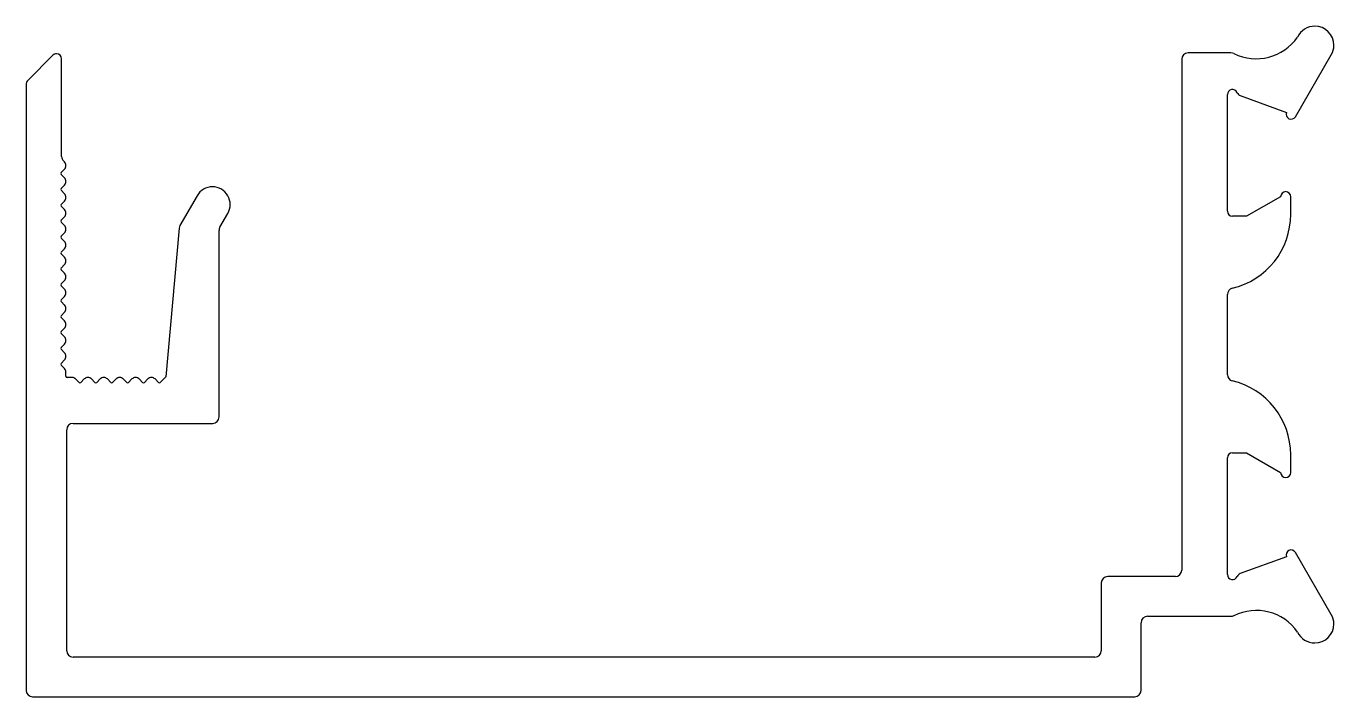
# Model space of a CAD drawing. Header units: inches. Extents: x -24.3 to 27.3, y -0.2 to 26.2.
import ezdxf

# ---------------------------------------------------------------- set-up
doc = ezdxf.new("R2010")
doc.units = ezdxf.units.IN
doc.header["$MEASUREMENT"] = 0
doc.layers.add('BEAD', color=152, linetype='Continuous')

msp = doc.modelspace()

# ---------------------------------------------------------------- linework, layer by layer
at = {"layer": 'BEAD', "color": 7, "linetype": 'Continuous'}
for p, q in [((-23.224, 25.082), (-24.21, 24.096)), ((-22.883, 21.087), (-22.883, 24.941)), ((21.317, 24.926), (21.317, 4.773)), ((23.256, 25.176), (21.567, 25.176)), ((25.805, 22.658), (27.217, 25.103)), ((-24.283, 23.92), (-24.283, 0.028)), ((23.117, 18.928), (23.117, 23.528)), ((23.621, 23.49), (25.444, 22.826)), ((-22.772, 20.873), (-22.81, 20.911)), ((-22.907, 20.452), (-22.772, 20.586)), ((-22.772, 20.247), (-22.907, 20.381)), ((-22.907, 19.825), (-22.772, 19.959)), ((-22.772, 19.62), (-22.907, 19.754)), ((-22.907, 19.198), (-22.772, 19.332)), ((-22.772, 18.993), (-22.907, 19.127)), ((-17.537, 19.542), (-18.214, 18.369)), ((25.217, 19.501), (23.877, 18.728)), ((25.617, 18.809), (25.617, 19.501)), ((-22.907, 18.571), (-22.772, 18.705)), ((-16.638, 18.299), (-16.325, 18.842)), ((23.877, 18.728), (23.317, 18.728)), ((-22.772, 18.366), (-22.907, 18.5)), ((-22.907, 17.944), (-22.772, 18.078)), ((-18.247, 18.265), (-18.777, 12.393)), ((-16.672, 10.814), (-16.672, 18.172)), ((-22.772, 17.739), (-22.907, 17.873)), ((-22.907, 17.317), (-22.772, 17.452)), ((-22.772, 17.112), (-22.907, 17.246)), ((-22.907, 16.69), (-22.772, 16.825)), ((-22.772, 16.485), (-22.907, 16.619)), ((-22.907, 16.063), (-22.772, 16.198)), ((-22.772, 15.858), (-22.907, 15.993)), ((-22.907, 15.436), (-22.772, 15.571)), ((23.117, 12.483), (23.117, 15.646)), ((-22.772, 15.231), (-22.907, 15.366)), ((-22.907, 14.809), (-22.772, 14.944)), ((-22.772, 14.604), (-22.907, 14.739)), ((-22.907, 14.183), (-22.772, 14.317)), ((-22.772, 13.977), (-22.907, 14.112)), ((-22.907, 13.556), (-22.772, 13.69)), ((-22.772, 13.35), (-22.907, 13.485)), ((-22.907, 12.929), (-22.772, 13.063)), ((-22.772, 12.724), (-22.907, 12.858)), ((-22.713, 12.424), (-22.713, 12.58)), ((-18.777, 12.393), (-18.991, 12.179)), ((-22.474, 12.373), (-22.662, 12.373)), ((-22.196, 12.179), (-22.331, 12.313)), ((-21.991, 12.313), (-22.125, 12.179)), ((-21.569, 12.179), (-21.704, 12.313)), ((-21.364, 12.313), (-21.498, 12.179)), ((-20.942, 12.179), (-21.077, 12.313)), ((-20.737, 12.313), (-20.872, 12.179)), ((-20.315, 12.179), (-20.45, 12.313)), ((-20.11, 12.313), (-20.245, 12.179)), ((-19.688, 12.179), (-19.823, 12.313)), ((-19.483, 12.313), (-19.618, 12.179)), ((-19.062, 12.179), (-19.196, 12.313)), ((-22.433, 10.564), (-16.922, 10.564)), ((-22.683, 1.598), (-22.683, 10.314)), ((23.317, 9.401), (23.877, 9.401)), ((23.877, 9.401), (25.217, 8.628)), ((25.617, 8.628), (25.617, 9.321)), ((23.117, 4.601), (23.117, 9.201)), ((25.444, 5.303), (23.621, 4.639)), ((27.217, 3.026), (25.805, 5.471)), ((18.142, 4.269), (18.142, 1.598)), ((21.067, 4.523), (18.396, 4.523)), ((19.712, 0.028), (19.712, 2.699)), ((19.966, 2.953), (23.256, 2.953)), ((17.892, 1.348), (-22.433, 1.348)), ((-24.033, -0.222), (19.462, -0.222))]:
    msp.add_line(p, q, dxfattribs=at)
for centre, radius, start, end in [((26.567, 25.478), 0.75, 90, 155.025), ((26.567, 25.478), 0.75, 0, 90), ((24.251, 26.945), 2, 243.803, 324.8876), ((26.567, 25.478), 0.75, 330, 0), ((-23.083, 24.94), 0.2, 90, 135.0001), ((-23.083, 24.94), 0.2, 0.2792, 90), ((21.567, 24.926), 0.25, 90, 180), ((23.256, 24.922), 0.254, 63.803, 90), ((-24.033, 23.92), 0.25, 135, 180), ((23.317, 23.528), 0.2, 22.3472, 180), ((23.69, 23.681), 0.203, 202.3472, 250), ((25.632, 22.758), 0.2, 160.0001, 330), ((-22.633, 21.087), 0.25, 180, 225), ((-22.916, 20.73), 0.203, 0, 45), ((-22.916, 20.73), 0.203, 315, 360), ((-22.871, 20.416), 0.05, 135, 225), ((-22.916, 20.103), 0.203, 0, 45), ((-22.871, 19.789), 0.05, 135, 225), ((-22.916, 20.103), 0.203, 315, 360), ((-22.916, 19.476), 0.203, 0, 45), ((-16.931, 19.192), 0.7, 330, 150), ((25.417, 19.501), 0.2, 0, 180), ((-22.871, 19.162), 0.05, 135, 225), ((-22.916, 19.476), 0.203, 315, 360), ((-22.916, 18.849), 0.203, 0, 45), ((-22.916, 18.849), 0.203, 315, 360), ((23.317, 18.928), 0.2, 180, 270), ((22.617, 18.809), 3, 283.3424, 0), ((-22.871, 18.536), 0.05, 135, 225), ((-22.916, 18.222), 0.203, 0, 45), ((-22.916, 18.222), 0.203, 315, 360), ((-17.995, 18.242), 0.254, 150, 174.8501), ((-16.418, 18.172), 0.254, 150, 180), ((-22.871, 17.909), 0.05, 135, 225), ((-22.916, 17.595), 0.203, 0, 45), ((-22.916, 17.595), 0.203, 315, 360), ((-22.871, 17.282), 0.05, 135, 225), ((-22.916, 16.968), 0.203, 0, 45), ((-22.871, 16.655), 0.05, 135, 225), ((-22.916, 16.968), 0.203, 315, 360), ((-22.871, 16.028), 0.05, 135, 225), ((-22.916, 16.341), 0.203, 0, 45), ((-22.916, 16.341), 0.203, 315, 360), ((-22.916, 15.714), 0.203, 0, 45), ((-22.916, 15.714), 0.203, 315, 360), ((23.367, 15.646), 0.25, 103.3424, 180), ((-22.871, 15.401), 0.05, 135, 225), ((-22.916, 15.088), 0.203, 0, 45), ((-22.916, 15.088), 0.203, 315, 360), ((-22.871, 14.774), 0.05, 135, 225), ((-22.916, 14.461), 0.203, 0, 45), ((-22.916, 14.461), 0.203, 315, 360), ((-22.871, 14.147), 0.05, 135, 225), ((-22.916, 13.834), 0.203, 0, 45), ((-22.871, 13.52), 0.05, 135, 225), ((-22.916, 13.834), 0.203, 315, 360), ((-22.871, 12.893), 0.05, 135, 225), ((-22.916, 13.207), 0.203, 0, 45), ((-22.916, 13.207), 0.203, 315, 360), ((-22.916, 12.58), 0.203, 360, 45), ((-22.662, 12.424), 0.0508, 180, 270), ((23.367, 12.483), 0.25, 180.0001, 256.6577), ((-22.474, 12.17), 0.203, 45, 90), ((-22.161, 12.226), 0.0586, 232.8621, 307.1379), ((-21.847, 12.17), 0.203, 90, 135), ((-21.847, 12.17), 0.203, 45, 90), ((-21.534, 12.226), 0.0586, 232.8621, 307.1379), ((-21.22, 12.17), 0.203, 90, 135), ((-21.22, 12.17), 0.203, 45, 90), ((-20.907, 12.226), 0.0586, 232.8621, 307.1379), ((-20.593, 12.17), 0.203, 90, 135), ((-20.593, 12.17), 0.203, 45, 90), ((-20.28, 12.226), 0.0586, 232.8621, 307.1379), ((-19.967, 12.17), 0.203, 90, 135), ((-19.967, 12.17), 0.203, 45, 90), ((-19.653, 12.226), 0.0586, 232.8621, 307.1379), ((-19.34, 12.17), 0.203, 90, 135), ((-19.34, 12.17), 0.203, 45, 90), ((-19.026, 12.226), 0.0586, 232.8621, 307.1379), ((22.617, 9.321), 3, 360, 76.6576), ((-22.433, 10.314), 0.25, 90, 180), ((-16.922, 10.814), 0.25, 270, 0), ((23.317, 9.201), 0.2, 90, 180), ((25.417, 8.628), 0.2, 180, 0), ((25.632, 5.371), 0.2, 30, 200), ((21.067, 4.773), 0.25, 270, 360), ((18.396, 4.269), 0.254, 90, 180), ((23.317, 4.601), 0.2, 180, 337.6528), ((23.69, 4.448), 0.203, 110, 157.6528), ((24.251, 1.184), 2, 35.1124, 116.197), ((19.966, 2.699), 0.254, 90, 180), ((23.256, 3.207), 0.254, 270, 296.197), ((26.567, 2.651), 0.75, 270, 0), ((26.567, 2.651), 0.75, 360, 30), ((26.567, 2.651), 0.75, 204.975, 270), ((-22.433, 1.598), 0.25, 180, 270), ((17.892, 1.598), 0.25, 270, 0), ((-24.033, 0.028), 0.25, 180, 270), ((19.462, 0.028), 0.25, 270, 0)]:
    msp.add_arc(centre, radius, start, end, dxfattribs=at)

doc.saveas('drawing.dxf')
